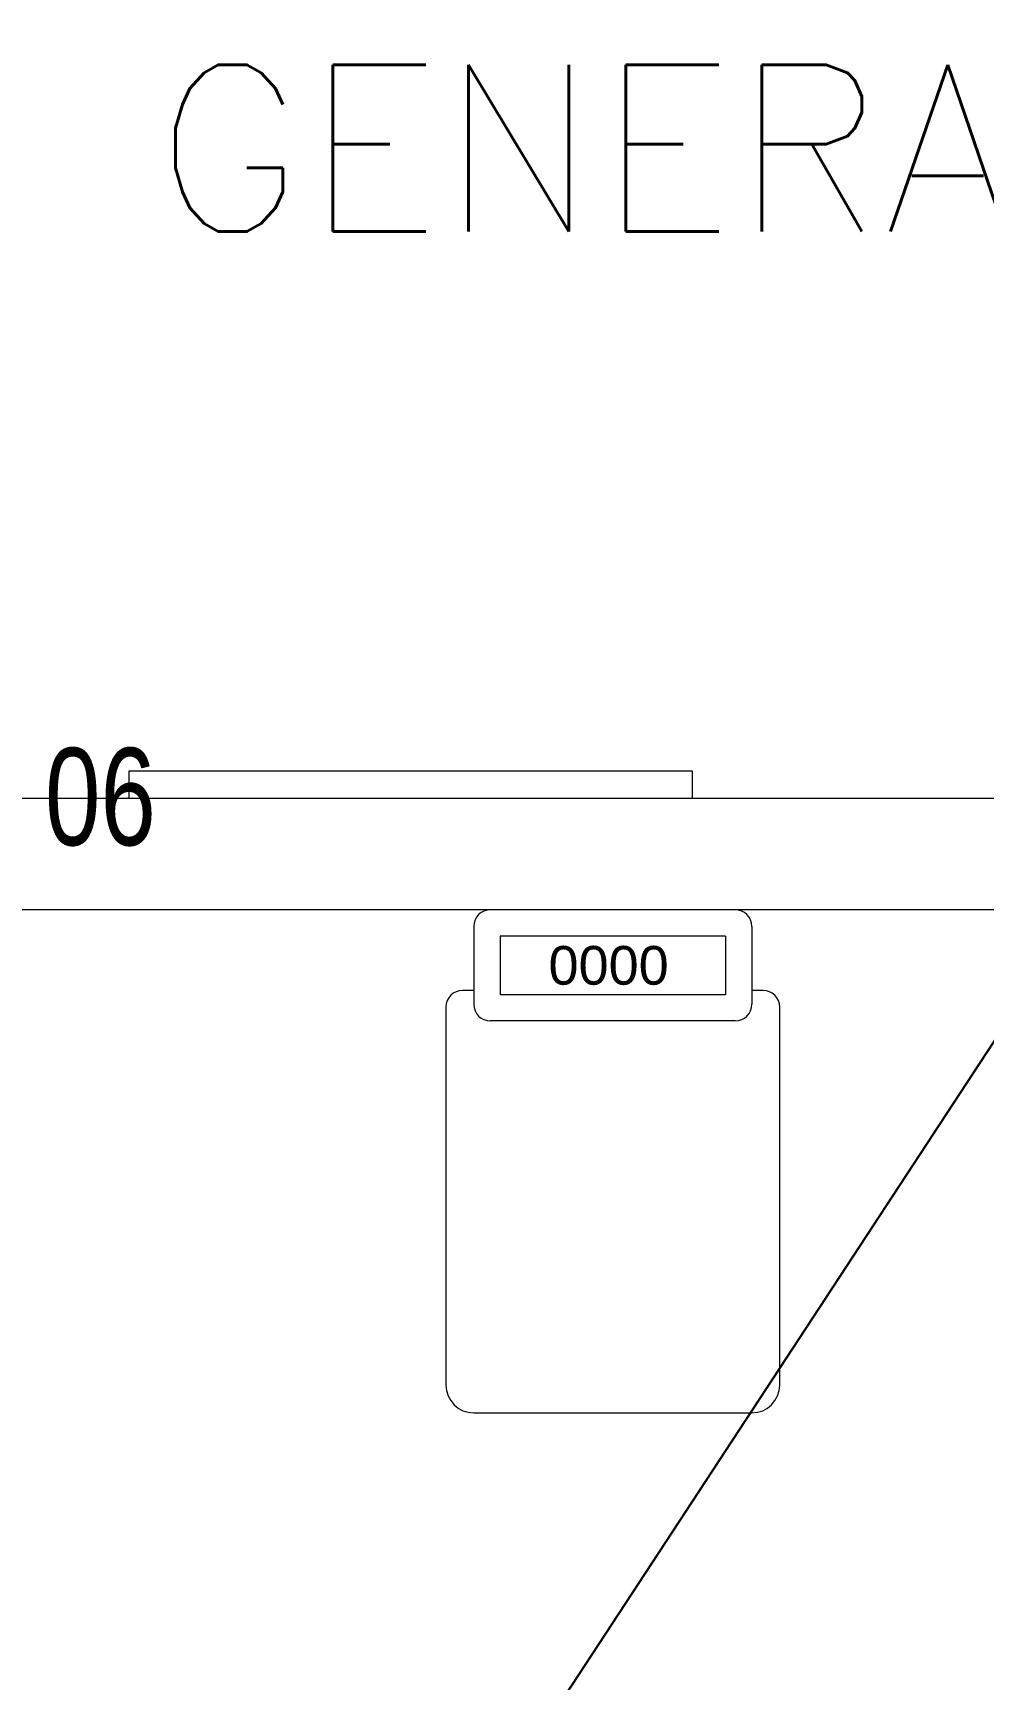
# Model space of a CAD drawing. Header units: inches. Extents: x -12418 to 57169, y -29325 to 19878.
# Drawn here: x 20767 to 21621, y -10749 to -9269 of the extents above; entities that cross this region are included whole.
import ezdxf
from ezdxf import colors
from ezdxf.entities.mleader import LeaderData, LeaderLine
from ezdxf.math import Vec2, Vec3

# ---------------------------------------------------------------- set-up
doc = ezdxf.new("R2010")
doc.units = ezdxf.units.IN
doc.header["$LTSCALE"] = 25
doc.header["$MEASUREMENT"] = 0
doc.linetypes.add('DASHDOT', pattern=[25.4, 12.7, -6.35, 0, -6.35])
doc.layers.get('0').update_dxf_attribs({"color": 8})
for name, color, linetype, lineweight in [('00-Ground Floor$0$72_EGR_BASE_TEXT', 252, 'Continuous', 5), ('00-Ground Floor$0$72_EGR_EQP_TAG', 142, 'Continuous', 5), ('00-Ground Floor$0$LOADING', 253, 'Continuous', 5), ('00-Ground Floor$0$Walls', 251, 'Continuous', 5), ('E-LITE-CIRC @ 100', 6, 'Continuous', 25), ('E-LITE-CLNG-CNDT', 6, 'DASHDOT', 35)]:
    doc.layers.add(name, color=color, linetype=linetype, lineweight=lineweight)
doc.styles.add('00-Ground Floor$0$SIMPLEX', font='SIMPLEX.shx', dxfattribs={"height": 150})
doc.styles.add('00-Ground Floor$0$Standard', font='arial.ttf')
doc.styles.add('00-Ground Floor$0$X3G_ENTITY_257CFD', font='swisscl.ttf', dxfattribs={"height": 200})
doc.styles.add('DC_Simplex', font='SIMPLEX.shx', dxfattribs={"width": 0.7})

# ---------------------------------------------------------------- blocks, each defined once
blk = doc.blocks.new('00-Ground Floor$0$HF13461A-P')
at = {"layer": '00-Ground Floor$0$LOADING'}
for p, q in [((0.2579, 0.4503), (0.0379, 0.4503)), ((0.0229, 0.4353), (0.0229, 0.3653)), ((0.2729, 0.4353), (0.2729, 0.3653)), ((0.2493, 0.4266), (0.0466, 0.4266)), ((0.0466, 0.4266), (0.0466, 0.3739)), ((0.2493, 0.4266), (0.2493, 0.3739)), ((0.0229, 0.3778), (0.0129, 0.3778)), ((0.2493, 0.3739), (0.0466, 0.3739)), ((0.2829, 0.3778), (0.2729, 0.3778)), ((-0.0021, 0.3628), (-0.0021, 0.0228)), ((0.2979, 0.0228), (0.2979, 0.3628)), ((0.2579, 0.3503), (0.0379, 0.3503)), ((0.0229, -0.0022), (0.2729, -0.0022))]:
    blk.add_line(p, q, dxfattribs=at)
for centre, radius, start, end in [((0.0379, 0.4353), 0.015, 90, 180), ((0.2579, 0.4353), 0.015, 0, 90), ((0.0129, 0.3628), 0.015, 90, 180), ((0.2829, 0.3628), 0.015, 0, 90), ((0.0379, 0.3653), 0.015, 180, 270), ((0.2579, 0.3653), 0.015, 270, 0), ((0.0229, 0.0228), 0.025, 180, 270), ((0.2729, 0.0228), 0.025, 270, 0)]:
    blk.add_arc(centre, radius, start, end, dxfattribs=at)
at = {"layer": '00-Ground Floor$0$LOADING', "style": '00-Ground Floor$0$Standard'}
blk.add_text('0000', height=0.03477, dxfattribs=at).set_placement((0.0901, 0.3829))
blk = doc.blocks.new('00-Ground Floor')
at = {"layer": '00-Ground Floor$0$LOADING', "elevation": 0}
blk.add_lwpolyline([(20853.3, -9957.4), (20853.3, -9932.4), (21359.3, -9932.4), (21359.3, -9957.4), (20853.3, -9957.4)], dxfattribs=at)
at = {"layer": '00-Ground Floor$0$Walls'}
for p, q in [((23849.5, -9957.4, 0), (19697.7, -9957.4, 0)), ((23849.5, -10057.4, 0), (19697.7, -10057.4, 0))]:
    blk.add_line(p, q, dxfattribs=at)
at = {"layer": '00-Ground Floor$0$LOADING', "lineweight": 0, "xscale": 1000, "yscale": 1000, "zscale": 1000}
blk.add_blockref('00-Ground Floor$0$HF13461A-P', (21140.1, -10507.7, 0), dxfattribs=at)
at = {"layer": '00-Ground Floor$0$72_EGR_BASE_TEXT', "insert": (22360.5, -9297.4, 0), "char_height": 150, "attachment_point": 2, "style": '00-Ground Floor$0$SIMPLEX'}
blk.add_mtext('GENERAL CONSULT ROOM (4)', dxfattribs=at)
at = {"layer": '00-Ground Floor$0$72_EGR_EQP_TAG', "insert": (20827.4, -9911.9, 0), "char_height": 87.47, "attachment_point": 2, "style": '00-Ground Floor$0$X3G_ENTITY_257CFD'}
blk.add_mtext('06', dxfattribs=at)
blk = doc.blocks.new('ARR0W')
at = {"color": 45}
blk.add_ellipse((0, 0), major_axis=(0.4, 0), ratio=0.4, dxfattribs=at)
at = {"color": 45, "ltscale": 0.5}
blk.add_solid([(-1.4, 0.167), (-0.4, 0), (-1.4, -0.167)], dxfattribs=at)

msp = doc.modelspace()

# ---------------------------------------------------------------- block references
at = {"layer": 'E-LITE-CLNG-CNDT'}
msp.add_blockref('00-Ground Floor', (0, 0), dxfattribs=at)

# ---------------------------------------------------------------- leaders
at = {"layer": 'E-LITE-CIRC @ 100'}
ml = msp.add_multileader_mtext('Standard', dxfattribs=at)
ml.set_content('{\\Fdc_el_romans|c0;\\W0.8;TO\\Fromans|c0; \\Fsimplex|c0;PP-G\\Fdc_el_romans|c0;F\\Fsimplex|c0;/M38}', color=256, style='DC_Simplex')
ml.set_leader_properties()
ml.set_arrow_properties(name='ARR0W')
ml.build(insert=Vec2(0, 0))
ml.multileader.update_dxf_attribs({"dogleg_length": 200, "arrow_head_size": 140, "scale": 100})
ctx = ml.context
ctx.base_point, ctx.scale, ctx.char_height, ctx.arrow_head_size, ctx.landing_gap_size, ctx.plane_origin, ctx.plane_x_axis, ctx.plane_y_axis = Vec3(18506.5, -11466.4, 0), 100, 200, 140, 140, Vec3(29964.8, -6612.7, 0), Vec3(1, -0.000001, 0), Vec3(0.000001, 1, 0)
ctx.text_align_type = 2
notes = []
notes.append((ctx, [(1, (1, 1, 0), (20784.8, -11466.4, 0), (-1, 0.000001, 0), 108.8, [(0, [(21773.6, -9957.4, 0)], 0, [])])]))
ctx.mtext.insert, ctx.mtext.text_direction, ctx.mtext.rotation, ctx.mtext.alignment, ctx.mtext.flow_direction = Vec3(20536, -11333.1, 0), Vec3(1, -0.000001, 0), 6.283185, 3, 5
for ctx, leaders in notes:
    for number, flags, end, landing, length, lines in leaders:
        leader = LeaderData()
        leader.index, (leader.has_last_leader_line, leader.has_dogleg_vector, leader.attachment_direction) = number, flags
        leader.last_leader_point, leader.dogleg_vector, leader.dogleg_length = Vec3(end), Vec3(landing), length
        for number, points, colour, breaks in lines:
            line = LeaderLine()
            line.index, line.vertices, line.color, line.breaks = number, Vec3.list(points), colors.encode_raw_color(colour), breaks
            leader.lines.append(line)
        ctx.leaders.append(leader)

doc.saveas('drawing.dxf')
